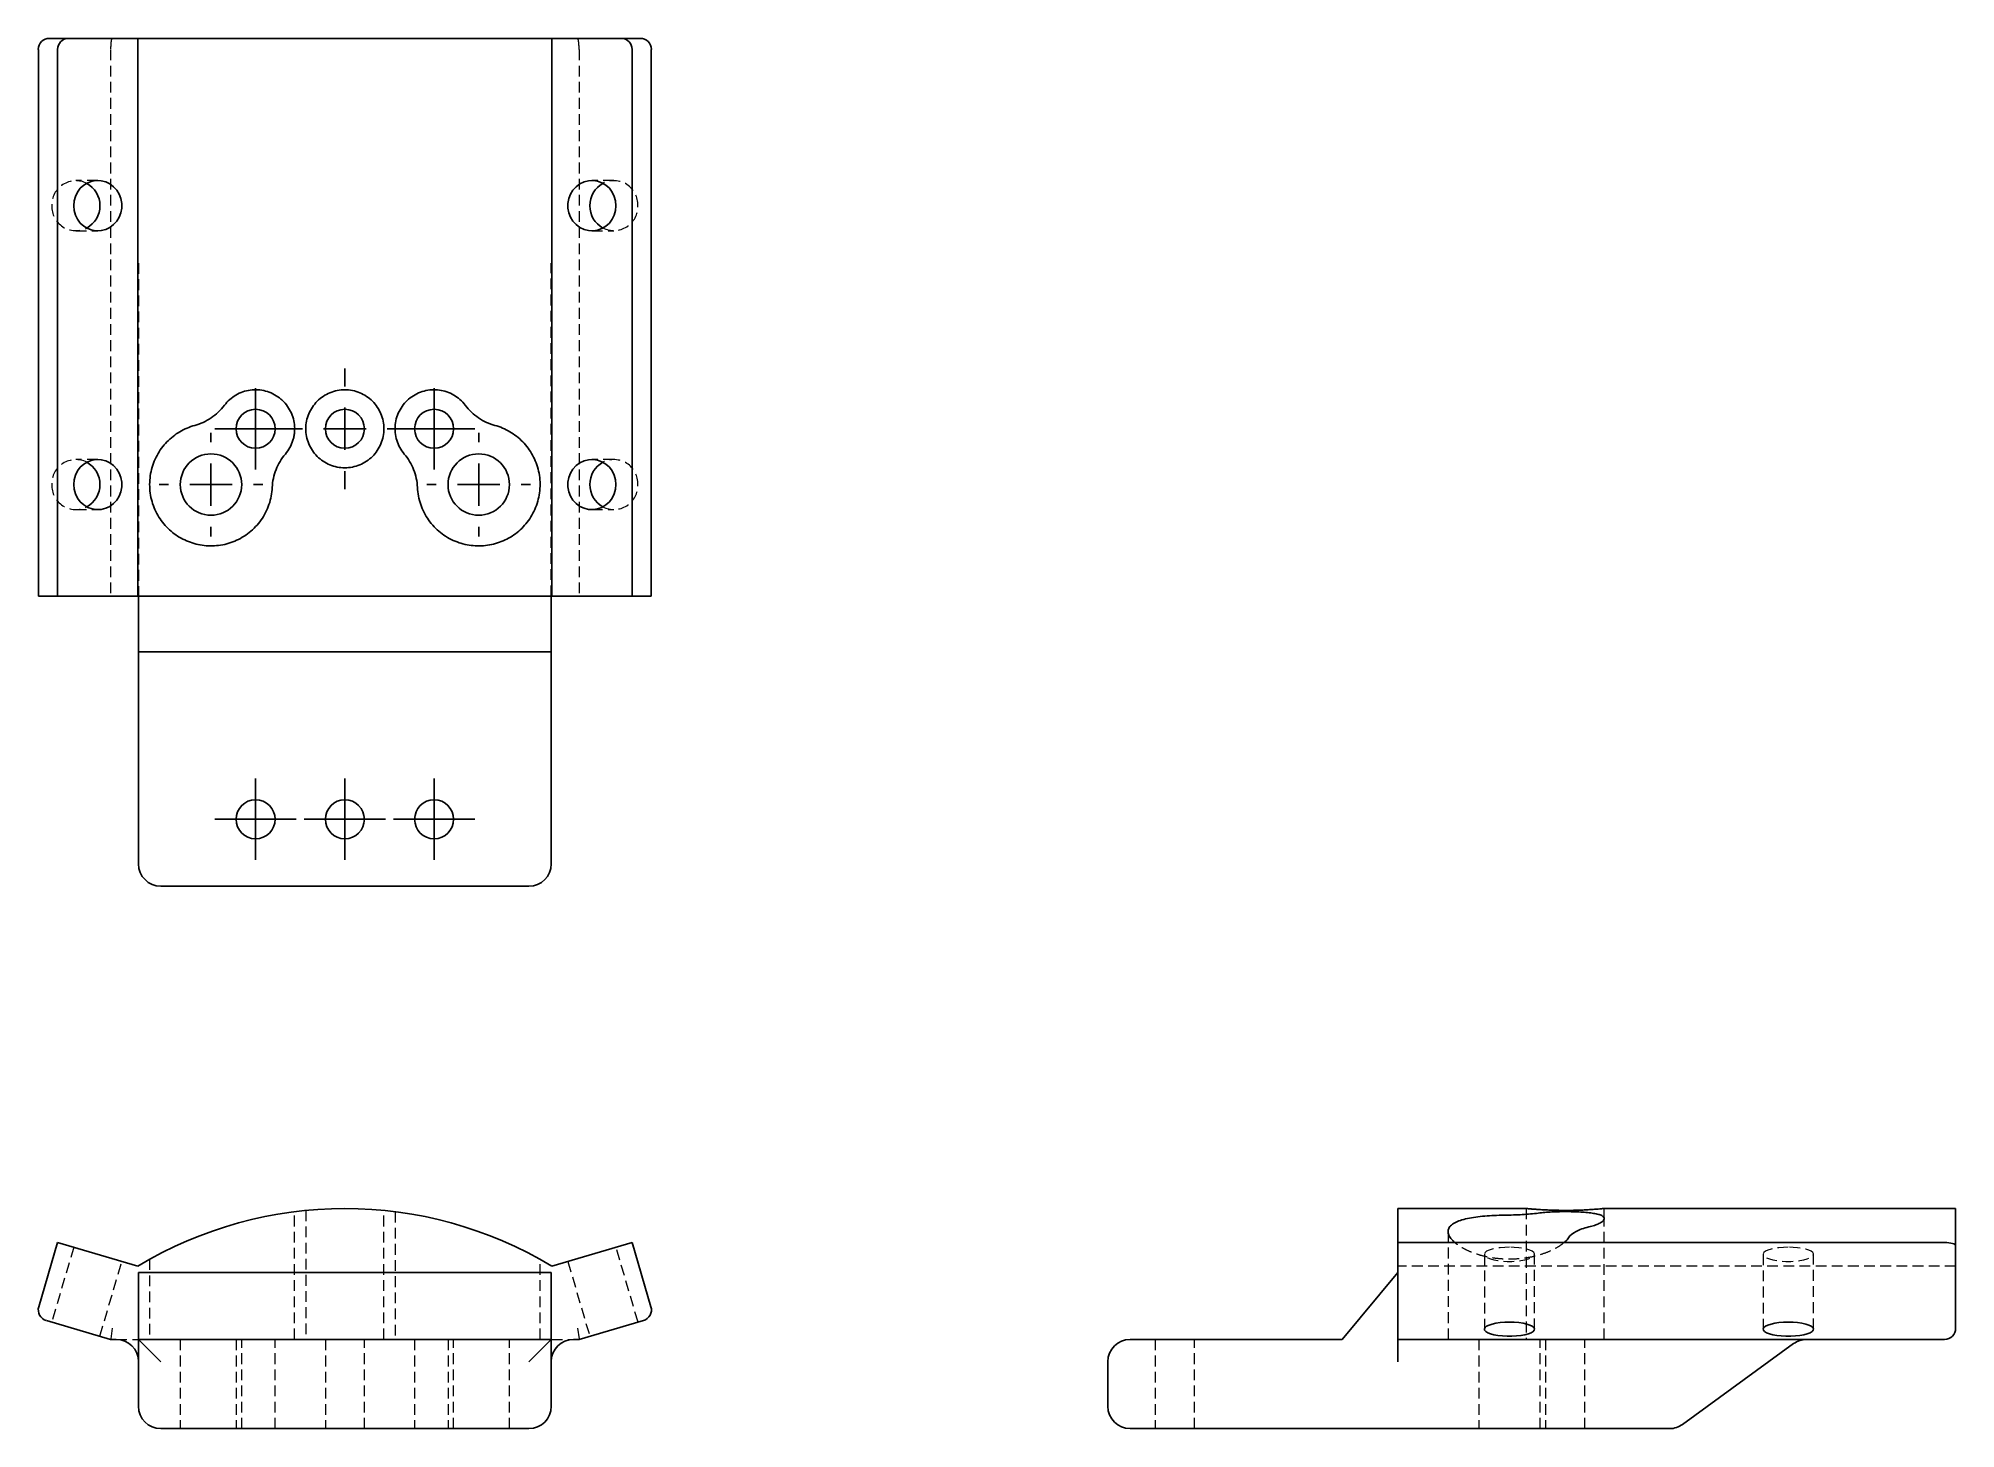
# Model space of a CAD drawing. Header units: millimetres. Extents: x 47 to 273, y 44 to 208.
import ezdxf

# ---------------------------------------------------------------- set-up
doc = ezdxf.new("R2010")
doc.units = ezdxf.units.MM
doc.linetypes.add('HIDDEN', pattern=[1.905, 1.27, -0.635])
doc.layers.add('10', color=7, linetype='Continuous')

# ---------------------------------------------------------------- blocks, each defined once
blk = doc.blocks.new('SW_CENTERMARKSYMBOL_0')
at = {"layer": '10', "color": 0}
for p, q in [((0, 2.5), (0, 4.8)), ((0, 0), (0, 2.5)), ((-2.5, 0), (-4.8, 0)), ((0, 0), (-2.5, 0)), ((0, 0), (0, -2.5)), ((0, 0), (2.5, 0)), ((2.5, 0), (4.8, 0)), ((0, -2.5), (0, -4.8))]:
    blk.add_line(p, q, dxfattribs=at)
blk = doc.blocks.new('SW_CENTERMARKSYMBOL_1')
at = {"layer": '10', "color": 0}
for p, q in [((0, 2.5), (0, 4.8)), ((0, 0), (0, 2.5)), ((-2.5, 0), (-4.8, 0)), ((0, 0), (-2.5, 0)), ((0, 0), (0, -2.5)), ((0, 0), (2.5, 0)), ((2.5, 0), (4.8, 0)), ((0, -2.5), (0, -4.8))]:
    blk.add_line(p, q, dxfattribs=at)
blk = doc.blocks.new('SW_CENTERMARKSYMBOL_2')
at = {"layer": '10', "color": 0}
for p, q in [((0, 2.5), (0, 4.8)), ((0, 0), (0, 2.5)), ((-2.5, 0), (-4.8, 0)), ((0, 0), (-2.5, 0)), ((0, 0), (0, -2.5)), ((0, 0), (2.5, 0)), ((2.5, 0), (4.8, 0)), ((0, -2.5), (0, -4.8))]:
    blk.add_line(p, q, dxfattribs=at)
blk = doc.blocks.new('SW_CENTERMARKSYMBOL_3')
at = {"layer": '10', "color": 0}
for p, q in [((0, 5), (0, 6.12)), ((0, 0), (0, 2.5)), ((-5, 0), (-6.12, 0)), ((0, 0), (-2.5, 0)), ((0, 0), (0, -2.5)), ((0, 0), (2.5, 0)), ((5, 0), (6.12, 0)), ((0, -5), (0, -6.12))]:
    blk.add_line(p, q, dxfattribs=at)
blk = doc.blocks.new('SW_CENTERMARKSYMBOL_4')
at = {"layer": '10', "color": 0}
for p, q in [((0, 2.5), (0, 4.8)), ((0, 0), (0, 2.5)), ((-2.5, 0), (-4.8, 0)), ((0, 0), (-2.5, 0)), ((0, 0), (0, -2.5)), ((0, 0), (2.5, 0)), ((2.5, 0), (4.8, 0)), ((0, -2.5), (0, -4.8))]:
    blk.add_line(p, q, dxfattribs=at)
blk = doc.blocks.new('SW_CENTERMARKSYMBOL_5')
at = {"layer": '10', "color": 0}
for p, q in [((0, 2.5), (0, 4.8)), ((0, 0), (0, 2.5)), ((-2.5, 0), (-4.8, 0)), ((0, 0), (-2.5, 0)), ((0, 0), (0, -2.5)), ((0, 0), (2.5, 0)), ((2.5, 0), (4.8, 0)), ((0, -2.5), (0, -4.8))]:
    blk.add_line(p, q, dxfattribs=at)
blk = doc.blocks.new('SW_CENTERMARKSYMBOL_6')
at = {"layer": '10', "color": 0}
for p, q in [((0, 5), (0, 6.12)), ((0, 0), (0, 2.5)), ((-5, 0), (-6.12, 0)), ((0, 0), (-2.5, 0)), ((0, 0), (0, -2.5)), ((0, 0), (2.5, 0)), ((5, 0), (6.12, 0)), ((0, -5), (0, -6.12))]:
    blk.add_line(p, q, dxfattribs=at)
blk = doc.blocks.new('SW_CENTERMARKSYMBOL_7')
at = {"layer": '10', "color": 0}
for p, q in [((0, 5), (0, 7.11)), ((0, 0), (0, 2.5)), ((-5, 0), (-7.11, 0)), ((0, 0), (-2.5, 0)), ((0, 0), (0, -2.5)), ((0, 0), (2.5, 0)), ((5, 0), (7.11, 0)), ((0, -5), (0, -7.11))]:
    blk.add_line(p, q, dxfattribs=at)

msp = doc.modelspace()

# ---------------------------------------------------------------- linework, layer by layer
at = {"color": 7, "linetype": 'Continuous', "lineweight": 25}
for p, q in [((46.85, 206.68), (46.85, 142.21)), ((50.39, 208), (48.16, 208)), ((49.12, 206.68), (49.12, 142.21)), ((58.59, 208), (50.39, 208)), ((58.59, 208), (58.59, 142.21)), ((107.41, 208), (58.59, 208)), ((107.41, 208), (107.41, 142.21)), ((115.61, 208), (107.41, 208)), ((117.84, 208), (115.61, 208)), ((116.88, 206.68), (116.88, 142.21)), ((119.15, 142.21), (119.15, 206.68)), ((46.85, 142.21), (46.9, 142.21)), ((49.12, 142.21), (46.9, 142.21)), ((58.59, 142.21), (49.12, 142.21)), ((107.41, 142.21), (58.59, 142.21)), ((58.66, 142.21), (58.66, 135.63)), ((107.34, 135.63), (107.34, 142.21)), ((116.88, 142.21), (107.41, 142.21)), ((119.1, 142.21), (116.88, 142.21)), ((119.1, 142.21), (119.15, 142.21)), ((58.66, 135.63), (107.34, 135.63)), ((58.66, 135.63), (58.66, 110.63)), ((107.34, 110.63), (107.34, 135.63)), ((61.29, 108), (104.71, 108)), ((222.34, 69.98), (207.21, 69.98)), ((207.21, 65.97), (207.21, 69.98)), ((273, 69.98), (231.54, 69.98)), ((273, 65.6), (273, 69.98)), ((49.12, 65.97), (46.9, 58.4)), ((58.59, 63.19), (49.12, 65.97)), ((116.88, 65.97), (107.41, 63.19)), ((119.1, 58.4), (116.88, 65.97)), ((271.68, 65.97), (207.21, 65.97)), ((207.21, 58.4), (207.21, 65.97)), ((273, 58.03), (273, 65.6)), ((107.34, 62.44), (58.66, 62.44)), ((58.66, 62.44), (58.66, 54.54)), ((107.34, 54.54), (107.34, 62.44)), ((200.63, 54.54), (207.21, 62.44)), ((47.79, 56.76), (55.37, 54.54)), ((110.63, 54.54), (118.21, 56.76)), ((207.21, 58.4), (207.21, 56.76)), ((207.21, 54.54), (207.21, 56.76)), ((273, 55.86), (273, 58.03)), ((55.37, 54.54), (56.03, 54.54)), ((58.66, 54.54), (61.29, 51.91)), ((107.34, 54.54), (58.66, 54.54)), ((58.66, 54.54), (58.66, 46.65)), ((104.71, 51.91), (107.34, 54.54)), ((107.34, 46.65), (107.34, 54.54)), ((109.97, 54.54), (110.63, 54.54)), ((175.63, 54.54), (200.63, 54.54)), ((271.68, 54.54), (207.21, 54.54)), ((207.21, 51.91), (207.21, 54.54)), ((240.8, 44.52), (253.89, 54.04)), ((173, 51.91), (173, 46.65)), ((61.29, 44.02), (104.71, 44.02)), ((175.63, 44.02), (239.25, 44.02))]:
    msp.add_line(p, q, dxfattribs=at)
at = {"color": 7, "linetype": 'HIDDEN', "lineweight": 18}
for p, q in [((55.37, 206.68), (55.37, 142.21)), ((110.63, 206.68), (110.63, 142.21)), ((53.86, 191.22), (51.27, 191.22)), ((114.73, 191.22), (112.14, 191.22)), ((51.27, 185.3), (53.86, 185.3)), ((112.14, 185.3), (114.73, 185.3)), ((58.66, 181.49), (58.66, 142.21)), ((107.34, 142.21), (107.34, 181.49)), ((53.86, 158.33), (51.27, 158.33)), ((114.73, 158.33), (112.14, 158.33)), ((51.27, 152.41), (53.86, 152.41)), ((112.14, 152.41), (114.73, 152.41)), ((77.08, 54.54), (77.08, 69.61)), ((78.39, 69.76), (78.39, 54.54)), ((87.61, 54.54), (87.61, 69.76)), ((88.92, 69.61), (88.92, 54.54)), ((222.34, 69.98), (222.34, 54.54)), ((226.83, 69.76), (227.2, 69.76)), ((231.55, 68.8), (231.55, 69.98)), ((231.55, 54.54), (231.55, 68.8)), ((213.13, 67.27), (213.13, 54.54)), ((213.13, 67.27), (213.13, 67.27)), ((51.02, 65.42), (48.42, 56.58)), ((54.11, 54.91), (56.7, 63.75)), ((59.97, 64), (59.97, 54.54)), ((106.03, 54.54), (106.03, 64.01)), ((109.3, 63.75), (111.89, 54.91)), ((117.58, 56.58), (114.98, 65.42)), ((217.41, 64.58), (217.41, 55.75)), ((223.33, 55.75), (223.33, 64.58)), ((250.3, 64.58), (250.3, 55.75)), ((256.22, 55.75), (256.22, 64.58)), ((273, 63.19), (207.21, 63.19)), ((55.56, 55.86), (55.37, 54.54)), ((63.59, 54.54), (63.59, 44.02)), ((70.17, 54.54), (70.17, 44.02)), ((70.83, 44.02), (70.83, 54.54)), ((74.78, 44.02), (74.78, 54.54)), ((80.7, 54.54), (80.7, 44.02)), ((85.3, 44.02), (85.3, 54.54)), ((91.22, 54.54), (91.22, 44.02)), ((95.17, 54.54), (95.17, 44.02)), ((95.83, 44.02), (95.83, 54.54)), ((102.41, 44.02), (102.41, 54.54)), ((110.44, 55.86), (110.63, 54.54)), ((178.59, 54.54), (178.59, 44.02)), ((183.2, 44.02), (183.2, 54.54)), ((216.75, 54.54), (216.75, 44.02)), ((223.99, 44.02), (223.99, 54.54)), ((224.64, 54.54), (224.64, 44.02)), ((229.25, 44.02), (229.25, 54.54))]:
    msp.add_line(p, q, dxfattribs=at)
at = {"color": 7, "linetype": 'Continuous', "lineweight": 25, "flags": 128}
for points in [[(51.02, 188.26), (51.07, 188.82), (51.22, 189.36), (51.47, 189.86), (51.8, 190.31), (52.21, 190.67), (52.68, 190.96), (53.19, 191.14), (53.72, 191.22), (54.26, 191.19), (54.79, 191.06), (55.28, 190.83), (55.72, 190.5), (56.09, 190.09), (56.38, 189.62), (56.58, 189.1), (56.69, 188.54), (56.69, 187.98), (56.58, 187.43), (56.38, 186.91), (56.09, 186.43), (55.72, 186.03), (55.28, 185.7), (54.79, 185.47), (54.26, 185.33), (53.72, 185.31), (53.19, 185.39), (52.68, 185.57), (52.21, 185.85), (51.8, 186.22), (51.47, 186.66), (51.22, 187.16), (51.07, 187.7), (51.02, 188.26)], [(114.98, 188.26), (114.93, 187.7), (114.78, 187.16), (114.53, 186.66), (114.2, 186.22), (113.79, 185.85), (113.32, 185.57), (112.81, 185.39), (112.28, 185.31), (111.74, 185.33), (111.21, 185.47), (110.72, 185.7), (110.28, 186.03), (109.91, 186.43), (109.62, 186.91), (109.42, 187.43), (109.31, 187.98), (109.31, 188.54), (109.42, 189.1), (109.62, 189.62), (109.91, 190.09), (110.28, 190.5), (110.72, 190.83), (111.21, 191.06), (111.74, 191.19), (112.28, 191.22), (112.81, 191.14), (113.32, 190.96), (113.79, 190.67), (114.2, 190.31), (114.53, 189.86), (114.78, 189.36), (114.93, 188.82), (114.98, 188.26)], [(51.02, 155.37), (51.07, 155.93), (51.22, 156.47), (51.47, 156.97), (51.8, 157.41), (52.21, 157.78), (52.68, 158.06), (53.19, 158.25), (53.72, 158.33), (54.26, 158.3), (54.79, 158.17), (55.28, 157.93), (55.72, 157.61), (56.09, 157.2), (56.38, 156.73), (56.58, 156.2), (56.69, 155.65), (56.69, 155.09), (56.58, 154.53), (56.38, 154.01), (56.09, 153.54), (55.72, 153.13), (55.28, 152.8), (54.79, 152.57), (54.26, 152.44), (53.72, 152.41), (53.19, 152.49), (52.68, 152.68), (52.21, 152.96), (51.8, 153.33), (51.47, 153.77), (51.22, 154.27), (51.07, 154.81), (51.02, 155.37)], [(114.98, 155.37), (114.93, 154.81), (114.78, 154.27), (114.53, 153.77), (114.2, 153.33), (113.79, 152.96), (113.32, 152.68), (112.81, 152.49), (112.28, 152.41), (111.74, 152.44), (111.21, 152.57), (110.72, 152.8), (110.28, 153.13), (109.91, 153.54), (109.62, 154.01), (109.42, 154.53), (109.31, 155.09), (109.31, 155.65), (109.42, 156.2), (109.62, 156.73), (109.91, 157.2), (110.28, 157.61), (110.72, 157.93), (111.21, 158.17), (111.74, 158.3), (112.28, 158.33), (112.81, 158.25), (113.32, 158.06), (113.79, 157.78), (114.2, 157.41), (114.53, 156.97), (114.78, 156.47), (114.93, 155.93), (114.98, 155.37)], [(273, 65.6), (272.97, 65.67), (272.9, 65.74), (272.78, 65.81), (272.61, 65.86), (272.42, 65.91), (272.19, 65.94), (271.94, 65.97), (271.68, 65.97)], [(220.37, 56.58), (220.93, 56.56), (221.47, 56.52), (221.97, 56.45), (222.41, 56.35), (222.78, 56.23), (223.06, 56.09), (223.25, 55.94), (223.33, 55.78), (223.3, 55.63), (223.17, 55.47), (222.93, 55.33), (222.61, 55.2), (222.2, 55.09), (221.73, 55), (221.2, 54.95), (220.65, 54.92), (220.09, 54.92), (219.53, 54.95), (219.01, 55), (218.54, 55.09), (218.13, 55.2), (217.8, 55.33), (217.57, 55.47), (217.44, 55.63), (217.41, 55.78), (217.49, 55.94), (217.68, 56.09), (217.96, 56.23), (218.33, 56.35), (218.77, 56.45), (219.27, 56.52), (219.81, 56.56), (220.37, 56.58)], [(253.26, 56.58), (253.82, 56.56), (254.36, 56.52), (254.86, 56.45), (255.31, 56.35), (255.67, 56.23), (255.96, 56.09), (256.14, 55.94), (256.22, 55.78), (256.19, 55.63), (256.06, 55.47), (255.83, 55.33), (255.5, 55.2), (255.09, 55.09), (254.62, 55), (254.1, 54.95), (253.54, 54.92), (252.98, 54.92), (252.43, 54.95), (251.91, 55), (251.43, 55.09), (251.03, 55.2), (250.7, 55.33), (250.47, 55.47), (250.33, 55.63), (250.31, 55.78), (250.39, 55.94), (250.57, 56.09), (250.85, 56.23), (251.22, 56.35), (251.66, 56.45), (252.16, 56.52), (252.7, 56.56), (253.26, 56.58)]]:
    msp.add_lwpolyline(points, dxfattribs=at)
at = {"color": 7, "linetype": 'HIDDEN', "lineweight": 18, "flags": 128}
for points in [[(220.37, 65.42), (219.81, 65.4), (219.27, 65.36), (218.77, 65.28), (218.33, 65.19), (217.96, 65.07), (217.68, 64.93), (217.49, 64.78), (217.41, 64.62), (217.44, 64.46), (217.57, 64.31), (217.8, 64.17), (218.13, 64.04), (218.54, 63.93), (219.01, 63.84), (219.53, 63.78), (220.09, 63.75), (220.65, 63.75), (221.2, 63.78), (221.73, 63.84), (222.2, 63.93), (222.61, 64.04), (222.93, 64.17), (223.17, 64.31), (223.3, 64.46), (223.33, 64.62), (223.25, 64.78), (223.06, 64.93), (222.78, 65.07), (222.41, 65.19), (221.97, 65.28), (221.47, 65.36), (220.93, 65.4), (220.37, 65.42)], [(253.26, 65.42), (252.7, 65.4), (252.16, 65.36), (251.66, 65.28), (251.22, 65.19), (250.85, 65.07), (250.57, 64.93), (250.39, 64.78), (250.31, 64.62), (250.33, 64.46), (250.47, 64.31), (250.7, 64.17), (251.03, 64.04), (251.43, 63.93), (251.91, 63.84), (252.43, 63.78), (252.98, 63.75), (253.54, 63.75), (254.1, 63.78), (254.62, 63.84), (255.09, 63.93), (255.5, 64.04), (255.83, 64.17), (256.06, 64.31), (256.19, 64.46), (256.22, 64.62), (256.14, 64.78), (255.96, 64.93), (255.67, 65.07), (255.31, 65.19), (254.86, 65.28), (254.36, 65.36), (253.82, 65.4), (253.26, 65.42)]]:
    msp.add_lwpolyline(points, dxfattribs=at)
at = {"color": 7, "linetype": 'Continuous', "lineweight": 25}
for centre, radius in [((72.47, 161.95), 2.3), ((83, 161.95), 2.3), ((93.53, 161.95), 2.3), ((67.21, 155.37), 3.62), ((98.79, 155.37), 3.62), ((72.47, 115.89), 2.3), ((83, 115.89), 2.3), ((93.53, 115.89), 2.3)]:
    msp.add_circle(centre, radius, dxfattribs=at)
for centre, radius, start, end in [((48.16, 206.68), 1.32, 90, 180), ((50.41, 206.71), 1.29, 91.2065, 181.1577), ((115.59, 206.71), 1.29, 358.8423, 88.7935), ((117.84, 206.68), 1.32, 0, 90), ((51.1, 188.26), 3.01, 298.9416, 61.0584), ((114.9, 188.26), 3.01, 118.9416, 241.0584), ((51.1, 155.37), 3.01, 298.9416, 61.0584), ((114.9, 155.37), 3.01, 118.9416, 241.0584), ((61.29, 110.63), 2.63, 180, 270), ((104.71, 110.63), 2.63, 270, 0), ((83, 22.72), 47.26, 58.9056, 121.0944), ((48.16, 58.03), 1.32, 163.6509, 253.6509), ((117.84, 58.03), 1.32, 286.3491, 16.3491), ((56.03, 51.91), 2.63, 0, 90), ((109.97, 51.91), 2.63, 90, 180), ((175.63, 51.91), 2.63, 90, 180), ((271.68, 55.86), 1.32, 270, 0), ((61.29, 46.65), 2.63, 180, 270), ((104.71, 46.65), 2.63, 270, 0), ((175.63, 46.65), 2.63, 180, 270), ((239.25, 46.65), 2.63, 270, 306.0274)]:
    msp.add_arc(centre, radius, start, end, dxfattribs=at)
at = {"color": 7, "linetype": 'HIDDEN', "lineweight": 18}
for centre, radius, start, end in [((51.28, 188.35), 2.85, 63.2198, 181.754), ((114.73, 188.37), 2.84, 357.9393, 117.087), ((51.27, 188.16), 2.84, 177.9393, 297.087), ((114.72, 188.18), 2.85, 243.2198, 1.754), ((51.28, 155.46), 2.85, 63.2198, 181.754), ((114.73, 155.47), 2.84, 357.9393, 117.087), ((51.27, 155.27), 2.84, 177.9393, 297.087), ((114.72, 155.28), 2.85, 243.2198, 1.754)]:
    msp.add_arc(centre, radius, start, end, dxfattribs=at)
for centre, start_param, end_param in [((55.56, 206.68), 0, 1.570796), ((110.44, 206.68), 4.712389, 6.283185)]:
    msp.add_ellipse(centre, major_axis=(0, 1.32), ratio=0.143649, start_param=start_param, end_param=end_param, dxfattribs=at)
at = {"color": 7, "linetype": 'Continuous', "lineweight": 25}
for points, knots in [([(68.8, 164.72), (68.99, 164.97), (69.19, 165.19), (69.64, 165.59), (69.89, 165.77), (70.41, 166.08), (70.68, 166.2), (71.25, 166.4), (71.55, 166.47), (72.15, 166.55), (72.45, 166.56), (73.05, 166.53), (73.36, 166.48), (73.94, 166.32), (74.23, 166.22), (74.78, 165.94), (75.04, 165.78), (75.41, 165.5), (75.53, 165.4), (75.75, 165.19), (75.86, 165.07), (76.16, 164.72), (76.34, 164.47), (76.64, 163.93), (76.77, 163.64), (76.96, 163.05), (77.02, 162.75), (77.09, 162.13), (77.09, 161.82), (77.04, 161.36), (77.02, 161.2), (76.96, 160.9), (76.92, 160.74), (76.78, 160.3), (76.66, 160.01), (76.37, 159.47), (76.19, 159.21), (75.99, 158.97)], [0, 0, 0, 0, 0.0625, 0.0625, 0.125, 0.125, 0.1875, 0.1875, 0.25, 0.25, 0.3125, 0.3125, 0.375, 0.375, 0.4375, 0.4375, 0.5, 0.5, 0.53125, 0.53125, 0.5625, 0.5625, 0.625, 0.625, 0.6875, 0.6875, 0.75, 0.75, 0.8125, 0.8125, 0.84375, 0.84375, 0.875, 0.875, 0.9375, 0.9375, 1, 1, 1, 1]), ([(87.61, 161.95), (87.61, 161.64), (87.58, 161.34), (87.46, 160.75), (87.37, 160.46), (87.14, 159.9), (86.99, 159.63), (86.66, 159.13), (86.47, 158.9), (86.04, 158.48), (85.8, 158.28), (85.3, 157.95), (85.04, 157.81), (84.48, 157.58), (84.19, 157.49), (83.6, 157.37), (83.3, 157.34), (82.69, 157.34), (82.39, 157.37), (81.8, 157.49), (81.51, 157.58), (80.95, 157.81), (80.69, 157.95), (80.19, 158.29), (79.95, 158.48), (79.53, 158.91), (79.34, 159.14), (79, 159.64), (78.86, 159.91), (78.63, 160.46), (78.54, 160.76), (78.42, 161.35), (78.39, 161.65), (78.39, 162.25), (78.43, 162.56), (78.54, 163.15), (78.63, 163.43), (78.86, 163.99), (79.01, 164.26), (79.34, 164.76), (79.53, 164.99), (79.96, 165.42), (80.19, 165.61), (80.69, 165.94), (80.96, 166.09), (81.52, 166.32), (81.81, 166.41), (82.4, 166.52), (82.7, 166.55), (83.3, 166.55), (83.6, 166.52), (84.2, 166.4), (84.49, 166.32), (85.04, 166.09), (85.31, 165.94), (85.81, 165.61), (86.04, 165.42), (86.47, 164.99), (86.66, 164.76), (87, 164.25), (87.14, 163.99), (87.37, 163.43), (87.46, 163.14), (87.58, 162.55), (87.61, 162.25), (87.61, 161.95)], [0, 0, 0, 0, 0.03125, 0.03125, 0.0625, 0.0625, 0.09375, 0.09375, 0.125, 0.125, 0.15625, 0.15625, 0.1875, 0.1875, 0.21875, 0.21875, 0.25, 0.25, 0.28125, 0.28125, 0.3125, 0.3125, 0.34375, 0.34375, 0.375, 0.375, 0.40625, 0.40625, 0.4375, 0.4375, 0.46875, 0.46875, 0.5, 0.5, 0.53125, 0.53125, 0.5625, 0.5625, 0.59375, 0.59375, 0.625, 0.625, 0.65625, 0.65625, 0.6875, 0.6875, 0.71875, 0.71875, 0.75, 0.75, 0.78125, 0.78125, 0.8125, 0.8125, 0.84375, 0.84375, 0.875, 0.875, 0.90625, 0.90625, 0.9375, 0.9375, 0.96875, 0.96875, 1, 1, 1, 1]), ([(90.01, 158.97), (89.81, 159.21), (89.63, 159.47), (89.34, 160.01), (89.22, 160.3), (89.03, 160.89), (88.97, 161.19), (88.91, 161.81), (88.91, 162.13), (88.98, 162.74), (89.04, 163.04), (89.23, 163.64), (89.36, 163.92), (89.66, 164.46), (89.84, 164.72), (90.24, 165.19), (90.46, 165.4), (90.95, 165.78), (91.21, 165.94), (91.76, 166.21), (92.05, 166.32), (92.64, 166.48), (92.94, 166.53), (93.54, 166.56), (93.85, 166.55), (94.45, 166.47), (94.74, 166.4), (95.31, 166.2), (95.59, 166.08), (96.11, 165.77), (96.35, 165.6), (96.81, 165.19), (97.01, 164.97), (97.2, 164.72)], [0, 0, 0, 0, 0.0625, 0.0625, 0.125, 0.125, 0.1875, 0.1875, 0.25, 0.25, 0.3125, 0.3125, 0.375, 0.375, 0.4375, 0.4375, 0.5, 0.5, 0.5625, 0.5625, 0.625, 0.625, 0.6875, 0.6875, 0.75, 0.75, 0.8125, 0.8125, 0.875, 0.875, 0.9375, 0.9375, 1, 1, 1, 1]), ([(68.8, 164.72), (68.35, 164.13), (67.82, 163.63), (66.62, 162.83), (65.97, 162.53), (65.29, 162.35)], [0, 0, 0, 0, 0.5, 0.5, 1, 1, 1, 1]), ([(100.71, 162.35), (100.03, 162.53), (99.38, 162.82), (98.48, 163.43), (98.2, 163.66), (97.67, 164.16), (97.42, 164.43), (97.2, 164.72)], [0, 0, 0, 0, 0.5, 0.5, 0.75, 0.75, 1, 1, 1, 1]), ([(74.44, 155.03), (74.41, 154.34), (74.28, 153.67), (73.94, 152.69), (73.81, 152.37), (73.5, 151.76), (73.32, 151.47), (72.93, 150.92), (72.71, 150.65), (72.24, 150.16), (71.99, 149.93), (71.21, 149.3), (70.62, 148.95), (69.7, 148.57), (69.39, 148.46), (68.75, 148.29), (68.43, 148.23), (67.78, 148.15), (67.46, 148.13), (66.81, 148.14), (66.49, 148.16), (65.53, 148.3), (64.92, 148.48), (64.04, 148.86), (63.75, 149.01), (63.2, 149.34), (62.94, 149.52), (62.44, 149.92), (62.2, 150.14), (61.75, 150.61), (61.54, 150.86), (61.16, 151.39), (60.98, 151.67), (60.67, 152.25), (60.53, 152.56), (60.18, 153.52), (60.04, 154.18), (59.97, 155.21), (59.97, 155.56), (60.02, 156.24), (60.07, 156.58), (60.21, 157.25), (60.31, 157.58), (60.55, 158.21), (60.69, 158.52), (61, 159.11), (61.18, 159.39), (61.57, 159.92), (61.78, 160.17), (62.24, 160.63), (62.48, 160.85), (62.99, 161.25), (63.25, 161.43), (63.8, 161.76), (64.09, 161.9), (64.68, 162.15), (64.98, 162.26), (65.29, 162.35)], [0, 0, 0, 0, 0.0625, 0.0625, 0.09375, 0.09375, 0.125, 0.125, 0.15625, 0.15625, 0.1875, 0.1875, 0.25, 0.25, 0.28125, 0.28125, 0.3125, 0.3125, 0.34375, 0.34375, 0.375, 0.375, 0.4375, 0.4375, 0.46875, 0.46875, 0.5, 0.5, 0.53125, 0.53125, 0.5625, 0.5625, 0.59375, 0.59375, 0.625, 0.625, 0.6875, 0.6875, 0.71875, 0.71875, 0.75, 0.75, 0.78125, 0.78125, 0.8125, 0.8125, 0.84375, 0.84375, 0.875, 0.875, 0.90625, 0.90625, 0.9375, 0.9375, 0.96875, 0.96875, 1, 1, 1, 1]), ([(100.71, 162.35), (101.33, 162.18), (101.91, 161.93), (102.74, 161.44), (103.01, 161.26), (103.51, 160.86), (103.75, 160.64), (104.2, 160.18), (104.41, 159.93), (104.8, 159.41), (104.99, 159.12), (105.46, 158.25), (105.7, 157.62), (106, 156.28), (106.06, 155.6), (105.99, 154.56), (105.94, 154.22), (105.8, 153.55), (105.71, 153.23), (105.48, 152.59), (105.34, 152.28), (105.03, 151.69), (104.85, 151.41), (104.47, 150.87), (104.26, 150.62), (103.81, 150.14), (103.57, 149.93), (103.07, 149.52), (102.8, 149.34), (102.25, 149.01), (101.97, 148.86), (101.38, 148.61), (101.08, 148.5), (100.47, 148.32), (100.15, 148.25), (99.2, 148.11), (98.55, 148.11), (97.58, 148.23), (97.25, 148.29), (96.62, 148.46), (96.31, 148.56), (95.69, 148.82), (95.39, 148.97), (94.81, 149.31), (94.54, 149.5), (94.01, 149.92), (93.76, 150.15), (93.3, 150.65), (93.08, 150.91), (92.68, 151.47), (92.51, 151.76), (92.2, 152.37), (92.06, 152.69), (91.72, 153.66), (91.59, 154.34), (91.56, 155.03)], [0, 0, 0, 0, 0.0625, 0.0625, 0.09375, 0.09375, 0.125, 0.125, 0.15625, 0.15625, 0.1875, 0.1875, 0.25, 0.25, 0.3125, 0.3125, 0.34375, 0.34375, 0.375, 0.375, 0.40625, 0.40625, 0.4375, 0.4375, 0.46875, 0.46875, 0.5, 0.5, 0.53125, 0.53125, 0.5625, 0.5625, 0.59375, 0.59375, 0.625, 0.625, 0.6875, 0.6875, 0.71875, 0.71875, 0.75, 0.75, 0.78125, 0.78125, 0.8125, 0.8125, 0.84375, 0.84375, 0.875, 0.875, 0.90625, 0.90625, 0.9375, 0.9375, 1, 1, 1, 1]), ([(74.44, 155.03), (74.47, 155.76), (74.62, 156.46), (75.15, 157.81), (75.52, 158.42), (75.99, 158.97)], [0, 0, 0, 0, 0.5, 0.5, 1, 1, 1, 1]), ([(90.01, 158.97), (90.48, 158.42), (90.84, 157.81), (91.38, 156.46), (91.53, 155.76), (91.56, 155.03)], [0, 0, 0, 0, 0.5, 0.5, 1, 1, 1, 1]), ([(213.94, 65.97), (213.85, 66.05), (213.55, 66.29), (213.27, 66.7), (213.09, 67.19), (213.17, 67.64), (213.49, 68.04), (214.02, 68.38), (214.75, 68.65), (215.62, 68.85), (216.63, 69.01), (217.71, 69.12), (218.86, 69.18), (219.64, 69.2), (220.03, 69.2)], [0, 0, 0, 0, 0.0410694, 0.133057, 0.2261764, 0.322163, 0.4122469, 0.5052705, 0.5901043, 0.6776171, 0.7589329, 0.8426927, 0.9202789, 1, 1, 1, 1]), ([(223.97, 69.46), (223.42, 69.39), (222.81, 69.33), (221.46, 69.24), (220.76, 69.21), (220.03, 69.2)], [0, 0, 0, 0, 0.5, 0.5, 1, 1, 1, 1]), ([(226.95, 69.76), (226.61, 69.76), (226.01, 69.77), (225.19, 69.79), (224.5, 69.82), (223.87, 69.86), (223.34, 69.9), (222.91, 69.93), (222.58, 69.96), (222.4, 69.98), (222.32, 69.99), (222.34, 69.98), (222.34, 69.98)], [0, 0, 0, 0, 0.140318, 0.246341, 0.355463, 0.461294, 0.570182, 0.67559, 0.784026, 0.889433, 0.997896, 1, 1, 1, 1]), ([(223.97, 69.46), (224.21, 69.49), (224.47, 69.52), (225.01, 69.56), (225.3, 69.57), (225.89, 69.6), (226.19, 69.61), (226.81, 69.61), (227.13, 69.61), (227.74, 69.61), (228.04, 69.6), (228.64, 69.57), (228.92, 69.56), (229.46, 69.51), (229.72, 69.49), (230.19, 69.43), (230.4, 69.39), (230.78, 69.31), (230.94, 69.27), (231.21, 69.17), (231.32, 69.11), (231.48, 68.99), (231.53, 68.93), (231.56, 68.79), (231.55, 68.72), (231.47, 68.58), (231.4, 68.5), (231.2, 68.35), (231.08, 68.28), (230.77, 68.13), (230.6, 68.06), (230.19, 67.92), (229.97, 67.86), (229.72, 67.8)], [0, 0, 0, 0, 0.0625, 0.0625, 0.125, 0.125, 0.1875, 0.1875, 0.25, 0.25, 0.3125, 0.3125, 0.375, 0.375, 0.4375, 0.4375, 0.5, 0.5, 0.5625, 0.5625, 0.625, 0.625, 0.6875, 0.6875, 0.75, 0.75, 0.8125, 0.8125, 0.875, 0.875, 0.9375, 0.9375, 1, 1, 1, 1]), ([(231.54, 69.98), (231.54, 69.98), (231.56, 69.99), (231.46, 69.98), (231.23, 69.95), (230.87, 69.92), (230.4, 69.89), (229.84, 69.85), (229.19, 69.81), (228.48, 69.78), (227.73, 69.76), (227.21, 69.76), (226.95, 69.76)], [0, 0, 0, 0, 0.0333309, 0.1420847, 0.2480926, 0.3571985, 0.4630123, 0.571883, 0.6773854, 0.7859258, 0.8914302, 1, 1, 1, 1]), ([(227.35, 66.54), (227.23, 66.37), (227.09, 66.18), (226.84, 65.99), (226.81, 65.97)], [0, 0, 0, 0, 0.881291, 1, 1, 1, 1]), ([(227.35, 66.54), (227.53, 66.82), (227.82, 67.06), (228.43, 67.38), (228.66, 67.48), (229.16, 67.65), (229.43, 67.73), (229.72, 67.8)], [0, 0, 0, 0, 0.5, 0.5, 0.75, 0.75, 1, 1, 1, 1]), ([(255.43, 54.54), (255.16, 54.54), (254.88, 54.5), (254.36, 54.33), (254.11, 54.2), (253.89, 54.04)], [0, 0, 0, 0, 0.5, 0.5, 1, 1, 1, 1])]:
    msp.add_open_spline(points, degree=3, knots=knots, dxfattribs=at)
at = {"color": 7, "linetype": 'HIDDEN', "lineweight": 18}
for points, knots in [([(226.81, 65.97), (226.63, 65.82), (226.24, 65.51), (225.4, 65.04), (224.38, 64.63), (223.21, 64.29), (222.02, 64.08), (220.8, 63.99), (219.66, 64), (218.57, 64.11), (217.56, 64.29), (216.6, 64.55), (215.71, 64.88), (214.91, 65.27), (214.3, 65.64), (214.03, 65.88), (213.94, 65.97)], [0, 0, 0, 0, 0.074346, 0.157544, 0.243395, 0.322205, 0.403949, 0.47333, 0.545093, 0.609099, 0.674868, 0.740902, 0.808515, 0.881546, 0.956316, 1, 1, 1, 1]), ([(56.03, 54.54), (56.04, 54.54), (56.08, 54.54), (56.39, 54.54), (56.86, 54.54), (57.52, 54.54), (58.1, 54.54), (58.52, 54.54), (58.61, 54.54)], [0, 0, 0, 0, 0.211313, 0.417238, 0.61329, 0.79505, 0.9606, 1, 1, 1, 1]), ([(107.39, 54.54), (107.48, 54.54), (107.9, 54.54), (108.48, 54.54), (109.14, 54.54), (109.61, 54.54), (109.92, 54.54), (109.95, 54.54), (109.97, 54.54)], [0, 0, 0, 0, 0.039415, 0.204837, 0.386761, 0.5827, 0.788722, 1, 1, 1, 1])]:
    msp.add_open_spline(points, degree=3, knots=knots, dxfattribs=at)

# ---------------------------------------------------------------- block references
at = {"layer": '10'}
for name, p in [('SW_CENTERMARKSYMBOL_7', (83, 161.95)), ('SW_CENTERMARKSYMBOL_2', (72.47, 161.95)), ('SW_CENTERMARKSYMBOL_1', (93.53, 161.95)), ('SW_CENTERMARKSYMBOL_6', (67.21, 155.37)), ('SW_CENTERMARKSYMBOL_3', (98.79, 155.37)), ('SW_CENTERMARKSYMBOL_4', (72.47, 115.89)), ('SW_CENTERMARKSYMBOL_5', (83, 115.89)), ('SW_CENTERMARKSYMBOL_0', (93.53, 115.89))]:
    msp.add_blockref(name, p, dxfattribs=at)

doc.saveas('drawing.dxf')
